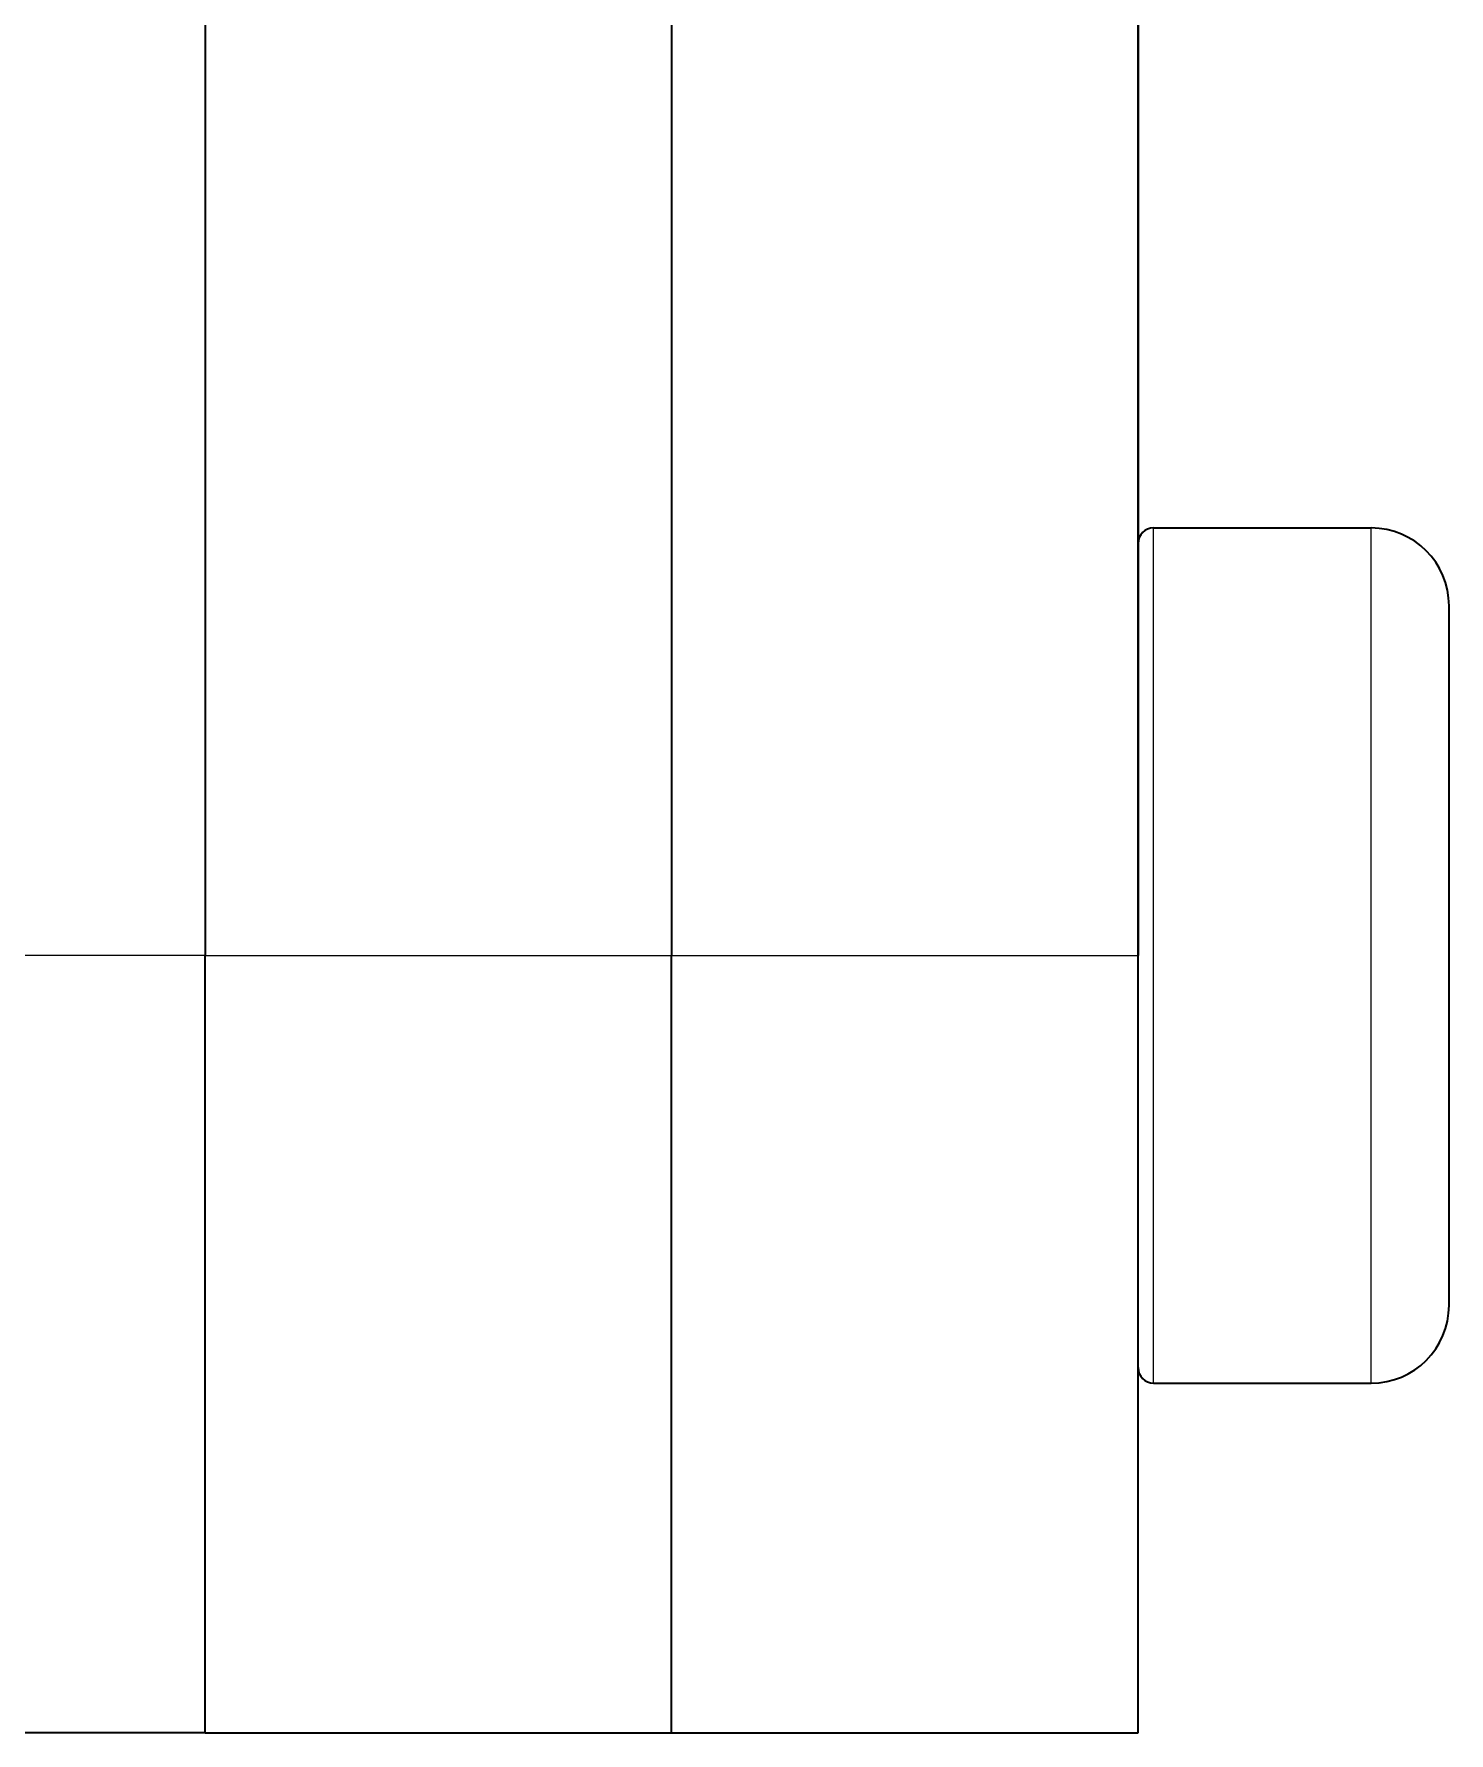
# Model space of a CAD drawing. Extents: x 291 to 834, y 188 to 661.
# Drawn here: x 425.6 to 434.7, y 423.82 to 434.75 of the extents above; entities that cross this region are included whole.
import ezdxf

# ---------------------------------------------------------------- set-up
doc = ezdxf.new("R2010")
doc.units = 0

msp = doc.modelspace()

# ---------------------------------------------------------------- linework, layer by layer
at = {"color": 7, "lineweight": 35}
for p, q in [((426.702, 485.2), (426.702, 428.82)), ((429.702, 485.2), (429.702, 428.82)), ((429.702, 485.2), (429.702, 428.82)), ((432.702, 485.2), (432.702, 428.82)), ((432.702, 431.473), (432.702, 482.547)), ((426.702, 467.487), (426.702, 428.82))]:
    msp.add_line(p, q, dxfattribs=at)
at = {"color": 7, "lineweight": 13, "ltscale": 0.008416}
for p, q in [((432.802, 431.233), (432.802, 431.57)), ((434.202, 431.233), (434.202, 431.57))]:
    msp.add_line(p, q, dxfattribs=at)
at = {"color": 7, "lineweight": 35, "ltscale": 0.035001}
for p, q in [((432.802, 431.57), (434.202, 431.57)), ((432.802, 426.07), (434.202, 426.07))]:
    msp.add_line(p, q, dxfattribs=at)
at = {"color": 7, "lineweight": 35, "ltscale": 0.00811}
msp.add_line((432.702, 431.145), (432.702, 431.47), dxfattribs=at)
at = {"color": 7, "lineweight": 13, "ltscale": 0.129084}
for p, q in [((432.802, 426.07), (432.802, 431.233)), ((434.202, 426.07), (434.202, 431.233))]:
    msp.add_line(p, q, dxfattribs=at)
at = {"color": 7, "lineweight": 35, "ltscale": 0.12439}
msp.add_line((432.702, 426.17), (432.702, 431.145), dxfattribs=at)
at = {"color": 7, "lineweight": 35, "ltscale": 0.006886}
msp.add_line((434.702, 430.794), (434.702, 431.07), dxfattribs=at)
at = {"color": 7, "lineweight": 35, "ltscale": 0.105614}
msp.add_line((434.702, 426.57), (434.702, 430.794), dxfattribs=at)
at = {"color": 7, "lineweight": 35, "ltscale": 0.006214}
msp.add_line((432.702, 428.82), (432.702, 429.068), dxfattribs=at)
at = {"color": 7, "lineweight": 13, "ltscale": 0.075}
for p, q in [((426.702, 428.82), (423.702, 428.82)), ((426.702, 428.82), (429.702, 428.82)), ((429.702, 428.82), (432.702, 428.82))]:
    msp.add_line(p, q, dxfattribs=at)
at = {"color": 7, "lineweight": 35, "ltscale": 0.125}
for p, q in [((426.702, 423.82), (426.702, 428.82)), ((426.702, 423.82), (426.702, 428.82)), ((429.702, 423.82), (429.702, 428.82)), ((429.702, 423.82), (429.702, 428.82)), ((432.702, 423.82), (432.702, 428.82))]:
    msp.add_line(p, q, dxfattribs=at)
at = {"color": 7, "lineweight": 35, "ltscale": 0.00164}
msp.add_line((432.702, 428.754), (432.702, 428.82), dxfattribs=at)
at = {"color": 7, "lineweight": 35, "ltscale": 0.05875}
msp.add_line((432.702, 423.82), (432.702, 426.17), dxfattribs=at)
at = {"color": 7, "lineweight": 35, "ltscale": 0.075}
for p, q in [((426.702, 423.82), (423.702, 423.82)), ((426.702, 423.82), (429.702, 423.82)), ((429.702, 423.82), (432.702, 423.82))]:
    msp.add_line(p, q, dxfattribs=at)
at = {"color": 7, "lineweight": 35}
for centre, radius, start, end in [((432.802, 431.47), 0.1, 90.0336, 179.9664), ((434.202, 431.07), 0.5, 0, 90), ((434.202, 426.57), 0.5, 270, 360), ((432.802, 426.17), 0.1, 180.0336, 269.9664)]:
    msp.add_arc(centre, radius, start, end, dxfattribs=at)

doc.saveas('drawing.dxf')
